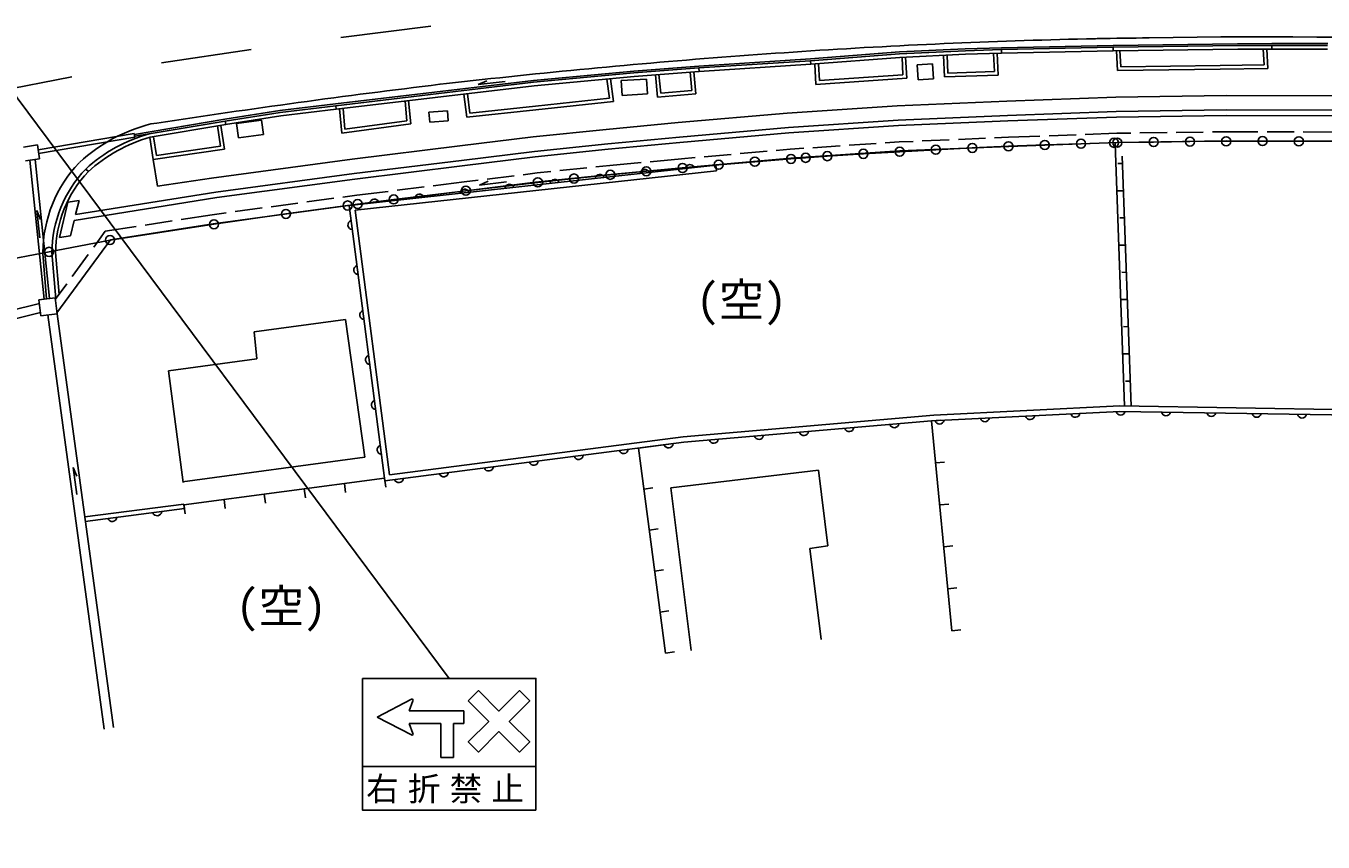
# Model space of a CAD drawing. Units: millimetres, scale not verified. Extents: x 40000 to 680000, y 20000 to 380000.
# Drawn here: x 257046 to 328586, y 270208 to 315218 of the extents above; entities that cross this region are included whole.
import ezdxf
from ezdxf.enums import TextEntityAlignment as Align

# ---------------------------------------------------------------- set-up
doc = ezdxf.new("R2010")
doc.units = ezdxf.units.MM
doc.header["$LTSCALE"] = 1000
doc.linetypes.add('CHAIN', pattern=[18.5, 12, -1.5, 3.5, -1.5])
for name, color, linetype, lineweight in [('M-BGD', 7, 'Continuous', 25), ('M-BMK', 2, 'CHAIN', 13), ('M-BMK-ROW', 30, 'Continuous', 25), ('M-STR-STRC', 7, 'Continuous', 25)]:
    doc.layers.add(name, color=color, linetype=linetype, lineweight=lineweight)
doc.styles.add('ＭＳ ゴシック', font='')
doc.styles.get('ＭＳ ゴシック').set_extended_font_data('MS Gothic')

msp = doc.modelspace()

# ---------------------------------------------------------------- linework, layer by layer
at = {"layer": 'M-BGD'}
for p, q in [((310843, 314019), (317009, 314141)), ((317009, 314141), (323875, 314235)), ((317011, 314041), (323876, 314135)), ((323875, 314235), (325766, 314245)), ((323876, 314135), (325766, 314145)), ((325766, 314245), (328841, 314241)), ((325766, 314145), (328839, 314141)), ((325767, 313945), (325766, 314145)), ((294159, 313008), (300308, 313400)), ((300308, 313400), (305225, 313783)), ((300315, 313301), (305231, 313683)), ((300330, 313101), (305244, 313484)), ((305225, 313783), (308854, 313952)), ((305231, 313683), (308858, 313852)), ((305244, 313484), (308866, 313653)), ((305365, 313489), (305417, 312518)), ((305564, 313499), (305627, 312332)), ((307645, 313596), (307710, 312406)), ((307845, 313605), (307899, 312613)), ((308854, 313952), (310843, 314019)), ((308858, 313852), (310846, 313919)), ((308866, 313653), (310853, 313719)), ((310410, 313705), (310465, 312700)), ((310610, 313711), (310676, 312507)), ((310846, 313919), (317011, 314041)), ((310853, 313719), (310846, 313919)), ((310850, 313719), (317015, 313841)), ((317015, 313841), (317011, 314041)), ((317014, 313841), (323878, 313935)), ((317187, 313844), (317251, 312763)), ((317386, 313856), (317439, 312965)), ((323878, 313935), (325767, 313945)), ((325278, 313932), (325329, 313072)), ((325478, 313944), (325541, 312875)), ((325766, 313945), (328836, 313941)), ((285036, 312207), (290565, 312725)), ((290565, 312725), (294159, 313008)), ((290574, 312626), (294166, 312909)), ((290591, 312426), (294182, 312709)), ((293680, 312666), (293780, 311661)), ((293879, 312685), (293999, 311480)), ((294166, 312909), (300315, 313301)), ((294166, 312909), (294182, 312709)), ((294179, 312709), (300328, 313101)), ((300328, 313101), (300315, 313301)), ((300558, 313119), (300618, 311995)), ((300758, 313135), (300807, 312208)), ((306201, 313082), (307050, 313128)), ((306201, 313082), (306246, 312250)), ((307050, 313128), (307095, 312296)), ((307899, 312613), (310465, 312700)), ((317251, 312763), (322905, 312840)), ((317439, 312965), (322902, 313040)), ((322902, 313040), (325329, 313072)), ((322905, 312840), (325541, 312875)), ((274122, 310919), (285036, 312207)), ((274134, 310820), (285047, 312108)), ((281993, 311983), (282472, 312191)), ((281993, 311983), (283483, 312159)), ((285047, 312108), (290574, 312626)), ((285068, 311909), (290591, 312426)), ((289083, 312285), (289222, 311237)), ((289282, 312304), (289447, 311060)), ((289878, 312202), (291275, 312289)), ((289878, 312202), (289929, 311388)), ((291275, 312289), (291326, 311475)), ((291761, 312519), (291883, 311292)), ((291960, 312534), (292062, 311508)), ((300618, 311995), (305627, 312332)), ((300807, 312208), (305417, 312518)), ((307095, 312296), (306246, 312250)), ((307710, 312406), (310676, 312507)), ((274158, 310621), (285068, 311909)), ((281196, 311452), (281363, 310188)), ((281395, 311476), (281536, 310408)), ((285146, 310794), (289222, 311237)), ((291326, 311475), (289929, 311388)), ((291883, 311292), (293999, 311480)), ((292062, 311508), (293780, 311661)), ((317163, 311295), (311152, 311075)), ((323236, 311387), (317163, 311295)), ((329271, 311366), (323236, 311387)), ((268014, 310073), (271054, 310549)), ((271054, 310549), (274122, 310919)), ((271067, 310450), (274134, 310820)), ((271095, 310252), (274158, 310621)), ((274158, 310621), (274134, 310820)), ((274335, 310642), (274460, 309301)), ((274534, 310666), (274640, 309527)), ((277954, 311069), (278055, 309987)), ((278152, 311093), (278272, 309814)), ((279272, 310454), (280296, 310533)), ((280338, 309985), (280296, 310533)), ((281363, 310188), (285167, 310595)), ((281536, 310408), (285146, 310794)), ((285167, 310595), (289447, 311060)), ((305101, 310818), (299033, 310411)), ((311152, 311075), (305101, 310818)), ((317184, 310495), (311183, 310276)), ((323241, 310587), (317184, 310495)), ((329260, 310566), (323241, 310587)), ((263032, 309235), (268014, 310073)), ((263849, 309271), (268030, 309974)), ((263892, 309075), (268063, 309777)), ((268030, 309974), (271067, 310450)), ((268063, 309777), (268030, 309974)), ((268061, 309776), (271095, 310252)), ((268657, 309845), (270040, 310027)), ((268761, 309052), (268657, 309845)), ((270144, 309234), (270040, 310027)), ((274460, 309301), (278272, 309814)), ((274640, 309527), (278055, 309987)), ((279314, 309906), (279272, 310454)), ((279314, 309906), (280338, 309985)), ((293013, 309886), (289052, 309511)), ((299033, 310411), (293013, 309886)), ((305144, 310019), (299094, 309614)), ((311183, 310276), (305144, 310019)), ((311195, 309976), (305161, 309719)), ((317191, 310195), (311195, 309976)), ((323242, 310287), (317191, 310195)), ((329256, 310266), (323242, 310287)), ((257716, 308379), (263024, 309281)), ((257746, 308181), (263057, 309084)), ((263057, 309084), (263024, 309281)), ((263049, 309136), (263849, 309271)), ((263883, 309074), (264070, 307845)), ((264080, 309104), (264238, 308071)), ((267603, 309702), (267775, 308582)), ((267801, 309733), (268003, 308413)), ((268761, 309052), (270144, 309234)), ((285012, 309096), (280978, 308600)), ((289052, 309511), (285012, 309096)), ((293086, 309089), (289131, 308714)), ((299094, 309614), (293086, 309089)), ((299117, 309315), (293113, 308790)), ((305161, 309719), (299117, 309315)), ((311231, 309077), (310468, 309045)), ((312974, 309141), (311231, 309077)), ((314972, 309214), (313473, 309159)), ((317215, 309296), (315472, 309232)), ((317981, 309307), (317215, 309296)), ((319981, 309338), (318481, 309315)), ((321981, 309368), (320481, 309345)), ((323248, 309387), (322481, 309376)), ((324995, 309381), (323248, 309387)), ((326995, 309374), (325495, 309379)), ((329243, 309366), (327495, 309372)), ((256914, 308540), (257676, 308653)), ((257676, 308653), (257788, 307893)), ((264070, 307845), (268003, 308413)), ((264238, 308071), (267775, 308582)), ((280978, 308600), (275045, 307866)), ((289131, 308714), (285102, 308301)), ((289160, 308416), (285135, 308003)), ((293113, 308790), (289160, 308416)), ((299187, 308417), (298432, 308351)), ((299953, 308469), (299187, 308417)), ((301949, 308602), (300452, 308502)), ((303944, 308736), (302448, 308636)), ((305210, 308821), (304443, 308769)), ((305972, 308853), (305210, 308821)), ((311251, 308577), (305237, 308321)), ((307971, 308938), (306472, 308874)), ((309969, 309023), (308470, 308959)), ((317227, 308796), (311251, 308577)), ((317632, 294255), (317124, 308729)), ((323250, 308887), (317227, 308796)), ((329236, 308866), (323250, 308887)), ((257027, 307780), (257788, 307893)), ((258057, 300156), (257259, 307815)), ((258354, 300193), (257556, 307859)), ((264293, 306382), (264070, 307845)), ((275045, 307866), (267284, 306823)), ((281076, 307806), (275147, 307073)), ((285102, 308301), (281076, 307806)), ((285135, 308003), (281112, 307508)), ((290973, 307683), (289249, 307520)), ((293195, 307894), (291471, 307731)), ((293949, 307960), (293195, 307894)), ((299225, 307919), (293240, 307396)), ((295942, 308134), (294447, 308003)), ((297934, 308308), (296440, 308177)), ((305237, 308321), (299225, 307919)), ((317271, 307635), (317523, 307628)), ((317993, 294249), (317508, 308042)), ((260489, 307190), (260344, 307328)), ((275147, 307073), (267522, 306048)), ((295102, 307532), (274864, 305322)), ((295102, 307532), (274865, 305319)), ((281112, 307508), (275186, 306775)), ((295135, 307234), (275201, 305057)), ((283974, 306953), (282485, 306770)), ((285236, 307109), (284470, 307015)), ((289298, 307023), (285148, 306597)), ((285999, 307187), (285236, 307109)), ((287989, 307391), (286496, 307238)), ((289249, 307520), (288486, 307442)), ((293240, 307396), (289298, 307023)), ((295135, 307234), (295102, 307532)), ((264293, 306382), (267284, 306823)), ((275186, 306775), (267566, 305751)), ((285148, 306597), (275365, 305386)), ((279006, 306341), (277517, 306157)), ((281222, 306615), (279502, 306402)), ((281989, 306709), (281222, 306615)), ((282069, 306438), (282547, 306648)), ((282069, 306438), (283558, 306621)), ((259363, 305492), (258890, 303546)), ((259975, 305587), (259363, 305492)), ((267566, 305751), (259707, 304495)), ((267522, 306048), (259784, 304812)), ((259973, 305587), (259784, 304812)), ((274031, 305712), (272544, 305512)), ((275301, 305882), (274526, 305778)), ((277021, 306095), (275301, 305882)), ((317215, 306130), (317575, 306133)), ((257651, 305032), (257806, 303540)), ((257651, 305032), (257852, 304550)), ((267310, 304808), (265601, 304542)), ((268084, 304912), (267310, 304808)), ((275365, 305386), (267381, 304313)), ((270066, 305179), (268580, 304979)), ((272049, 305445), (270562, 305245)), ((276841, 290134), (274864, 305322)), ((274865, 305319), (276841, 290134)), ((277100, 290469), (275201, 305057)), ((259707, 304495), (259499, 303641)), ((263130, 304157), (261421, 303891)), ((267381, 304313), (261703, 303429)), ((265107, 304465), (263625, 304234)), ((317377, 304634), (317628, 304627)), ((261703, 303429), (258754, 299401)), ((259502, 303641), (258890, 303546)), ((261421, 303891), (260782, 303017)), ((258691, 300161), (258477, 302716)), ((258871, 300407), (258677, 302724)), ((260486, 302614), (259600, 301403)), ((317321, 303130), (317681, 303132)), ((317482, 301634), (317734, 301626)), ((259305, 301000), (258665, 300126)), ((256087, 299484), (257785, 299904)), ((257759, 300120), (258652, 300230)), ((257868, 299237), (257759, 300120)), ((258761, 299347), (258652, 300230)), ((317426, 300129), (317786, 300131)), ((256150, 298985), (257847, 299405)), ((257868, 299237), (258761, 299347)), ((258762, 299347), (261867, 276525)), ((269627, 298348), (274669, 299033)), ((269782, 296861), (269627, 298348)), ((275740, 291430), (274669, 299033)), ((317587, 298633), (317839, 298626)), ((317531, 297128), (317891, 297130)), ((264912, 296192), (269782, 296861)), ((265709, 290044), (264912, 296192)), ((317693, 295632), (317944, 295625)), ((317380, 294259), (307124, 293749)), ((338719, 293906), (317380, 294259)), ((307124, 293749), (293302, 292554)), ((293334, 292255), (306995, 293436)), ((306995, 293436), (317385, 293959)), ((306995, 293436), (307493, 293484)), ((306995, 293436), (307493, 293484)), ((308113, 281857), (306995, 293436)), ((338712, 293606), (317385, 293959)), ((317385, 293959), (338712, 293606)), ((276841, 290134), (293334, 292255)), ((277100, 290469), (293302, 292554)), ((290825, 291933), (293334, 292255)), ((290825, 291933), (291321, 291998)), ((290825, 291933), (291321, 291998)), ((292312, 280629), (290825, 291933)), ((265678, 290071), (275740, 291430)), ((307218, 291120), (307716, 291168)), ((259645, 290867), (259847, 289381)), ((259645, 290867), (259861, 290392)), ((300750, 290720), (292620, 289738)), ((301272, 286547), (300750, 290720)), ((265762, 288813), (276822, 290282)), ((274610, 289989), (274676, 289493)), ((276822, 290282), (276888, 289787)), ((276822, 290282), (276888, 289787)), ((291123, 289672), (291618, 289737)), ((293740, 280769), (292620, 289738)), ((267974, 289107), (268040, 288611)), ((270186, 289401), (270252, 288905)), ((272398, 289695), (272464, 289199)), ((260286, 288143), (265754, 288847)), ((260320, 287896), (265785, 288599)), ((260320, 287896), (265785, 288599)), ((265785, 288599), (265754, 288847)), ((265762, 288813), (265828, 288317)), ((307442, 288804), (307940, 288852)), ((291420, 287411), (291916, 287476)), ((300287, 286407), (301272, 286547)), ((300903, 281385), (300287, 286407)), ((307665, 286489), (308163, 286537)), ((291717, 285151), (292213, 285216)), ((307889, 284173), (308387, 284221)), ((292014, 282890), (292510, 282955)), ((308113, 281857), (308610, 281905)), ((292312, 280629), (292808, 280694))]:
    msp.add_line(p, q, dxfattribs=at)
for centre, radius, start, end in [((266080, 301111), 8459, 105.29236, 132.69853), ((266080, 301111), 8259, 105.36155, 132.69853), ((265242, 302661), 6765, 136.38747, 179.53616), ((265242, 302661), 6565, 136.38747, 179.4567), ((288692, 306775), 256, 18.92143, 173.56066), ((291177, 307047), 256, 18.92143, 173.56066), ((293662, 307318), 256, 18.92143, 173.56066), ((281236, 305959), 256, 18.92143, 173.56066), ((283721, 306231), 256, 18.92143, 173.56066), ((286207, 306503), 256, 18.92143, 173.56066), ((276266, 305416), 256, 18.92143, 173.56066), ((278751, 305688), 256, 18.92143, 173.56066), ((275062, 304239), 256, 110.09658, 264.73581), ((275385, 301760), 256, 110.09658, 264.73581), ((275708, 299281), 256, 110.09658, 264.73581), ((276030, 296802), 256, 110.09658, 264.73581), ((276353, 294323), 256, 110.09658, 264.73581), ((307434, 293514), 256, 195.56323, 350.20247), ((309931, 293640), 256, 195.56323, 350.20247), ((312428, 293766), 256, 195.56323, 350.20247), ((314925, 293891), 256, 195.56323, 350.20247), ((317424, 294017), 258, 195.37239, 345.9507), ((319925, 293973), 256, 191.73149, 346.37072), ((322425, 293932), 256, 191.73149, 346.37072), ((324924, 293890), 256, 191.73149, 346.37072), ((327424, 293849), 256, 191.73149, 346.37072), ((297468, 292669), 256, 197.61828, 352.25752), ((299959, 292884), 256, 197.61828, 352.25752), ((302450, 293099), 256, 197.61828, 352.25752), ((304941, 293315), 256, 197.61828, 352.25752), ((276676, 291843), 256, 110.09658, 264.73581), ((292488, 292203), 256, 200.01078, 354.65001), ((294978, 292454), 256, 197.61828, 352.25752), ((285050, 291246), 256, 200.01078, 354.65001), ((287529, 291565), 256, 200.01078, 354.65001), ((290009, 291884), 256, 200.01078, 354.65001), ((280091, 290608), 256, 200.01078, 354.65001), ((282570, 290927), 256, 200.01078, 354.65001), ((277611, 290289), 256, 200.01078, 354.65001), ((264285, 288462), 256, 200.00895, 354.64818), ((261806, 288144), 256, 200.00895, 354.64818)]:
    msp.add_arc(centre, radius, start, end, dxfattribs=at)
at = {"layer": 'M-BMK'}
msp.add_arc((324895, -17677), 340000, 54.28853, 91.50122, dxfattribs=at)
at = {"layer": 'M-BMK-ROW'}
for p, q in [((305235, 308281), (307228, 308392)), ((307228, 308392), (309238, 308493)), ((309238, 308493), (311235, 308581)), ((311235, 308581), (313239, 308657)), ((313239, 308657), (315234, 308724)), ((315234, 308724), (317233, 308782)), ((317233, 308782), (319239, 308816)), ((319239, 308816), (321243, 308838)), ((321243, 308838), (323242, 308859)), ((323242, 308859), (325247, 308866)), ((325247, 308866), (327250, 308859)), ((327250, 308859), (329250, 308845)), ((295252, 307563), (297246, 307728)), ((297246, 307728), (299239, 307886)), ((299239, 307886), (300045, 307945)), ((300045, 307945), (301241, 308037)), ((301241, 308037), (303231, 308165)), ((303231, 308165), (305235, 308281)), ((287274, 306803), (289270, 307008)), ((289270, 307008), (291258, 307202)), ((291258, 307202), (293259, 307382)), ((293259, 307382), (295252, 307563)), ((281309, 306133), (285278, 306591)), ((285278, 306591), (287274, 306803)), ((275339, 305394), (277333, 305648)), ((277333, 305648), (281309, 306133)), ((267413, 304281), (271383, 304853)), ((271383, 304853), (274787, 305314)), ((274787, 305314), (275339, 305394)), ((261687, 303410), (267413, 304281)), ((258319, 302758), (261687, 303410)), ((248824, 300921), (258319, 302758))]:
    msp.add_line(p, q, dxfattribs=at)
for centre in [(319239, 308816), (321243, 308838), (323242, 308859), (325247, 308866), (327250, 308859), (303231, 308165), (305235, 308281), (307228, 308392), (309238, 308493), (311235, 308581), (313239, 308657), (315234, 308724), (317058, 308773), (317233, 308782), (293259, 307382), (295252, 307563), (297246, 307728), (299239, 307886), (300045, 307945), (301241, 308037), (287274, 306803), (289270, 307008), (291258, 307202), (281309, 306133), (285278, 306591), (274787, 305314), (275339, 305394), (277333, 305648), (271383, 304853), (267413, 304281), (261687, 303410), (258319, 302758)]:
    msp.add_circle(centre, 250, dxfattribs=at)
at = {"layer": 'M-STR-STRC'}
for p, q in [((253302, 315625), (280388, 279234)), ((274422, 314586), (279383, 315212)), ((303769, 314048), (304260, 314074)), ((303769, 314048), (304260, 314074)), ((304260, 314074), (304750, 314101)), ((304260, 314074), (304750, 314101)), ((304750, 314101), (305240, 314126)), ((304750, 314101), (305240, 314126)), ((305240, 314126), (305730, 314151)), ((305240, 314126), (305730, 314151)), ((305730, 314151), (306221, 314175)), ((305730, 314151), (306221, 314175)), ((306221, 314175), (306711, 314199)), ((306221, 314175), (306711, 314199)), ((306711, 314199), (307201, 314221)), ((306711, 314199), (307201, 314221)), ((307201, 314221), (307691, 314244)), ((307201, 314221), (307691, 314244)), ((307691, 314244), (308182, 314265)), ((307691, 314244), (308182, 314265)), ((308182, 314265), (308672, 314286)), ((308182, 314265), (308672, 314286)), ((308672, 314286), (309162, 314306)), ((308672, 314286), (309162, 314306)), ((309162, 314306), (309652, 314325)), ((309162, 314306), (309652, 314325)), ((309652, 314325), (310142, 314344)), ((309652, 314325), (310142, 314344)), ((310142, 314344), (310633, 314362)), ((310142, 314344), (310633, 314362)), ((310633, 314362), (311123, 314380)), ((310633, 314362), (311123, 314380)), ((311123, 314380), (311613, 314396)), ((311123, 314380), (311613, 314396)), ((311613, 314396), (312103, 314412)), ((311613, 314396), (312103, 314412)), ((312103, 314412), (312593, 314427)), ((312103, 314412), (312593, 314427)), ((312593, 314427), (313083, 314442)), ((312593, 314427), (313083, 314442)), ((313083, 314442), (313573, 314456)), ((313083, 314442), (313573, 314456)), ((313573, 314456), (314063, 314469)), ((313573, 314456), (314063, 314469)), ((314063, 314469), (314553, 314482)), ((314063, 314469), (314553, 314482)), ((314553, 314482), (315044, 314493)), ((314553, 314482), (315044, 314493)), ((315044, 314493), (315534, 314504)), ((315044, 314493), (315534, 314504)), ((315534, 314504), (316026, 314515)), ((315534, 314504), (316026, 314515)), ((316026, 314515), (316132, 314517)), ((316026, 314515), (316132, 314517)), ((264520, 313187), (269468, 313910)), ((293475, 313337), (293965, 313377)), ((293475, 313337), (293965, 313377)), ((293965, 313377), (294455, 313417)), ((293965, 313377), (294455, 313417)), ((294455, 313417), (294945, 313456)), ((294455, 313417), (294945, 313456)), ((294945, 313456), (295435, 313494)), ((294945, 313456), (295435, 313494)), ((295435, 313494), (295925, 313531)), ((295435, 313494), (295925, 313531)), ((295925, 313531), (296416, 313568)), ((295925, 313531), (296416, 313568)), ((296416, 313568), (296906, 313605)), ((296416, 313568), (296906, 313605)), ((296906, 313605), (297396, 313640)), ((296906, 313605), (297396, 313640)), ((297396, 313640), (297886, 313675)), ((297396, 313640), (297886, 313675)), ((297886, 313675), (298377, 313710)), ((297886, 313675), (298377, 313710)), ((298377, 313710), (298867, 313744)), ((298377, 313710), (298867, 313744)), ((298867, 313744), (299357, 313777)), ((298867, 313744), (299357, 313777)), ((299357, 313777), (299847, 313810)), ((299357, 313777), (299847, 313810)), ((299847, 313810), (300338, 313842)), ((299847, 313810), (300338, 313842)), ((300338, 313842), (300828, 313873)), ((300338, 313842), (300828, 313873)), ((300828, 313873), (301318, 313904)), ((300828, 313873), (301318, 313904)), ((301318, 313904), (301808, 313934)), ((301318, 313904), (301808, 313934)), ((301808, 313934), (302299, 313963)), ((301808, 313934), (302299, 313963)), ((302299, 313963), (302789, 313992)), ((302299, 313963), (302789, 313992)), ((302789, 313992), (303279, 314020)), ((302789, 313992), (303279, 314020)), ((303279, 314020), (303769, 314048)), ((303279, 314020), (303769, 314048)), ((285634, 312618), (286124, 312667)), ((285634, 312618), (286124, 312667)), ((286124, 312667), (286614, 312716)), ((286124, 312667), (286614, 312716)), ((286614, 312716), (287104, 312764)), ((286614, 312716), (287104, 312764)), ((287104, 312764), (287594, 312811)), ((287104, 312764), (287594, 312811)), ((287594, 312811), (288084, 312858)), ((287594, 312811), (288084, 312858)), ((288084, 312858), (288574, 312905)), ((288084, 312858), (288574, 312905)), ((288574, 312905), (289064, 312951)), ((288574, 312905), (289064, 312951)), ((289064, 312951), (289554, 312996)), ((289064, 312951), (289554, 312996)), ((289554, 312996), (290044, 313041)), ((289554, 312996), (290044, 313041)), ((290044, 313041), (290534, 313085)), ((290044, 313041), (290534, 313085)), ((290534, 313085), (291024, 313128)), ((290534, 313085), (291024, 313128)), ((291024, 313128), (291514, 313171)), ((291024, 313128), (291514, 313171)), ((291514, 313171), (292004, 313214)), ((291514, 313171), (292004, 313214)), ((292004, 313214), (292494, 313256)), ((292004, 313214), (292494, 313256)), ((292494, 313256), (292984, 313297)), ((292494, 313256), (292984, 313297)), ((292984, 313297), (293475, 313337)), ((292984, 313297), (293475, 313337)), ((254675, 311447), (259580, 312419)), ((278902, 311879), (279390, 311939)), ((279390, 311939), (279879, 311998)), ((279883, 311998), (280246, 312040)), ((279883, 311998), (280246, 312040)), ((280246, 312040), (280736, 312095)), ((280246, 312040), (280736, 312095)), ((280736, 312095), (281226, 312150)), ((280736, 312095), (281226, 312150)), ((281226, 312150), (281715, 312204)), ((281226, 312150), (281715, 312204)), ((281715, 312204), (282205, 312258)), ((281715, 312204), (282205, 312258)), ((282205, 312258), (282695, 312311)), ((282695, 312311), (283185, 312363)), ((282695, 312311), (283185, 312363)), ((283185, 312363), (283675, 312415)), ((283185, 312363), (283675, 312415)), ((283675, 312415), (284164, 312467)), ((283675, 312415), (284164, 312467)), ((284164, 312467), (284654, 312518)), ((284164, 312467), (284654, 312518)), ((284654, 312518), (285144, 312568)), ((284654, 312518), (285144, 312568)), ((285144, 312568), (285634, 312618)), ((285144, 312568), (285634, 312618)), ((273530, 311189), (274018, 311254)), ((274018, 311254), (274506, 311319)), ((274506, 311319), (274995, 311383)), ((274995, 311383), (275483, 311447)), ((275483, 311447), (275971, 311510)), ((275971, 311510), (276460, 311573)), ((276460, 311573), (276948, 311635)), ((276948, 311635), (277436, 311697)), ((277436, 311697), (277925, 311758)), ((277925, 311758), (278413, 311819)), ((278413, 311819), (278902, 311879)), ((268161, 310440), (268649, 310510)), ((268649, 310510), (269137, 310580)), ((269137, 310580), (269625, 310650)), ((269625, 310650), (270113, 310719)), ((270113, 310719), (270601, 310787)), ((270601, 310787), (271089, 310855)), ((271089, 310855), (271577, 310923)), ((271577, 310923), (272065, 310990)), ((272065, 310990), (272553, 311057)), ((272553, 311057), (273042, 311123)), ((273042, 311123), (273530, 311189)), ((263943, 309812), (264258, 309860)), ((264258, 309860), (264746, 309934)), ((264746, 309934), (265233, 310007)), ((265233, 310007), (265721, 310080)), ((265721, 310080), (266209, 310153)), ((266209, 310153), (266697, 310225)), ((266697, 310225), (267185, 310297)), ((267185, 310297), (267673, 310369)), ((267673, 310369), (268161, 310440)), ((258188, 300173), (257979, 302674)), ((258246, 299283), (261353, 276440)), ((278305, 278080), (276422, 277098)), ((278186, 277451), (278393, 278002)), ((278305, 276115), (276422, 277098)), ((278186, 277451), (279926, 277451)), ((281199, 277451), (279926, 277451)), ((281199, 277451), (281199, 276745)), ((278186, 276745), (279926, 276745)), ((278186, 276745), (278393, 276193)), ((279926, 276745), (279926, 274875)), ((281199, 276745), (280620, 276745)), ((280620, 276745), (280620, 274875)), ((280620, 274875), (279926, 274875)), ((285173, 274368), (285173, 271968))]:
    msp.add_line(p, q, dxfattribs=at)
for points in [[(275602, 279234), (285173, 279234), (285173, 274368), (275602, 274368)], [(281437, 277997), (282002, 278562), (283134, 277431), (284265, 278562), (284831, 277997), (283699, 276865), (284831, 275734), (284265, 275168), (283134, 276300), (282002, 275168), (281437, 275734), (282568, 276865)]]:
    msp.add_lwpolyline(points, close=True, dxfattribs=at)
msp.add_lwpolyline([(275602, 274368), (275602, 271968), (285173, 271968)], dxfattribs=at)
for centre, radius, start, end in [((411059, -552536), 884898, 96.6477, 103.14583), ((322787, -18917), 333500, 90.65176, 91.14349), ((325140, 1791), 312831, 83.38577, 91.12586), ((266080, 301111), 8959, 103.79901, 132.69853), ((265242, 302661), 7265, 136.38747, 179.53616), ((278334, 278024), 63, 339.44397, 117.55283), ((278334, 276171), 63, 242.44719, 20.55606)]:
    msp.add_arc(centre, radius, start, end, dxfattribs=at)

# ---------------------------------------------------------------- texts
at = {"layer": 'M-BGD', "style": 'ＭＳ ゴシック'}
for p in [(294014, 298640), (268629, 281754)]:
    msp.add_text('(空)', height=1833, dxfattribs=at).set_placement(p, align=Align.BOTTOM_LEFT)
at = {"layer": 'M-STR-STRC', "insert": (280418, 273070), "char_height": 1320, "attachment_point": 5, "style": 'ＭＳ ゴシック'}
msp.add_mtext('\\T1.28;右折禁止', dxfattribs=at)

doc.saveas('drawing.dxf')
